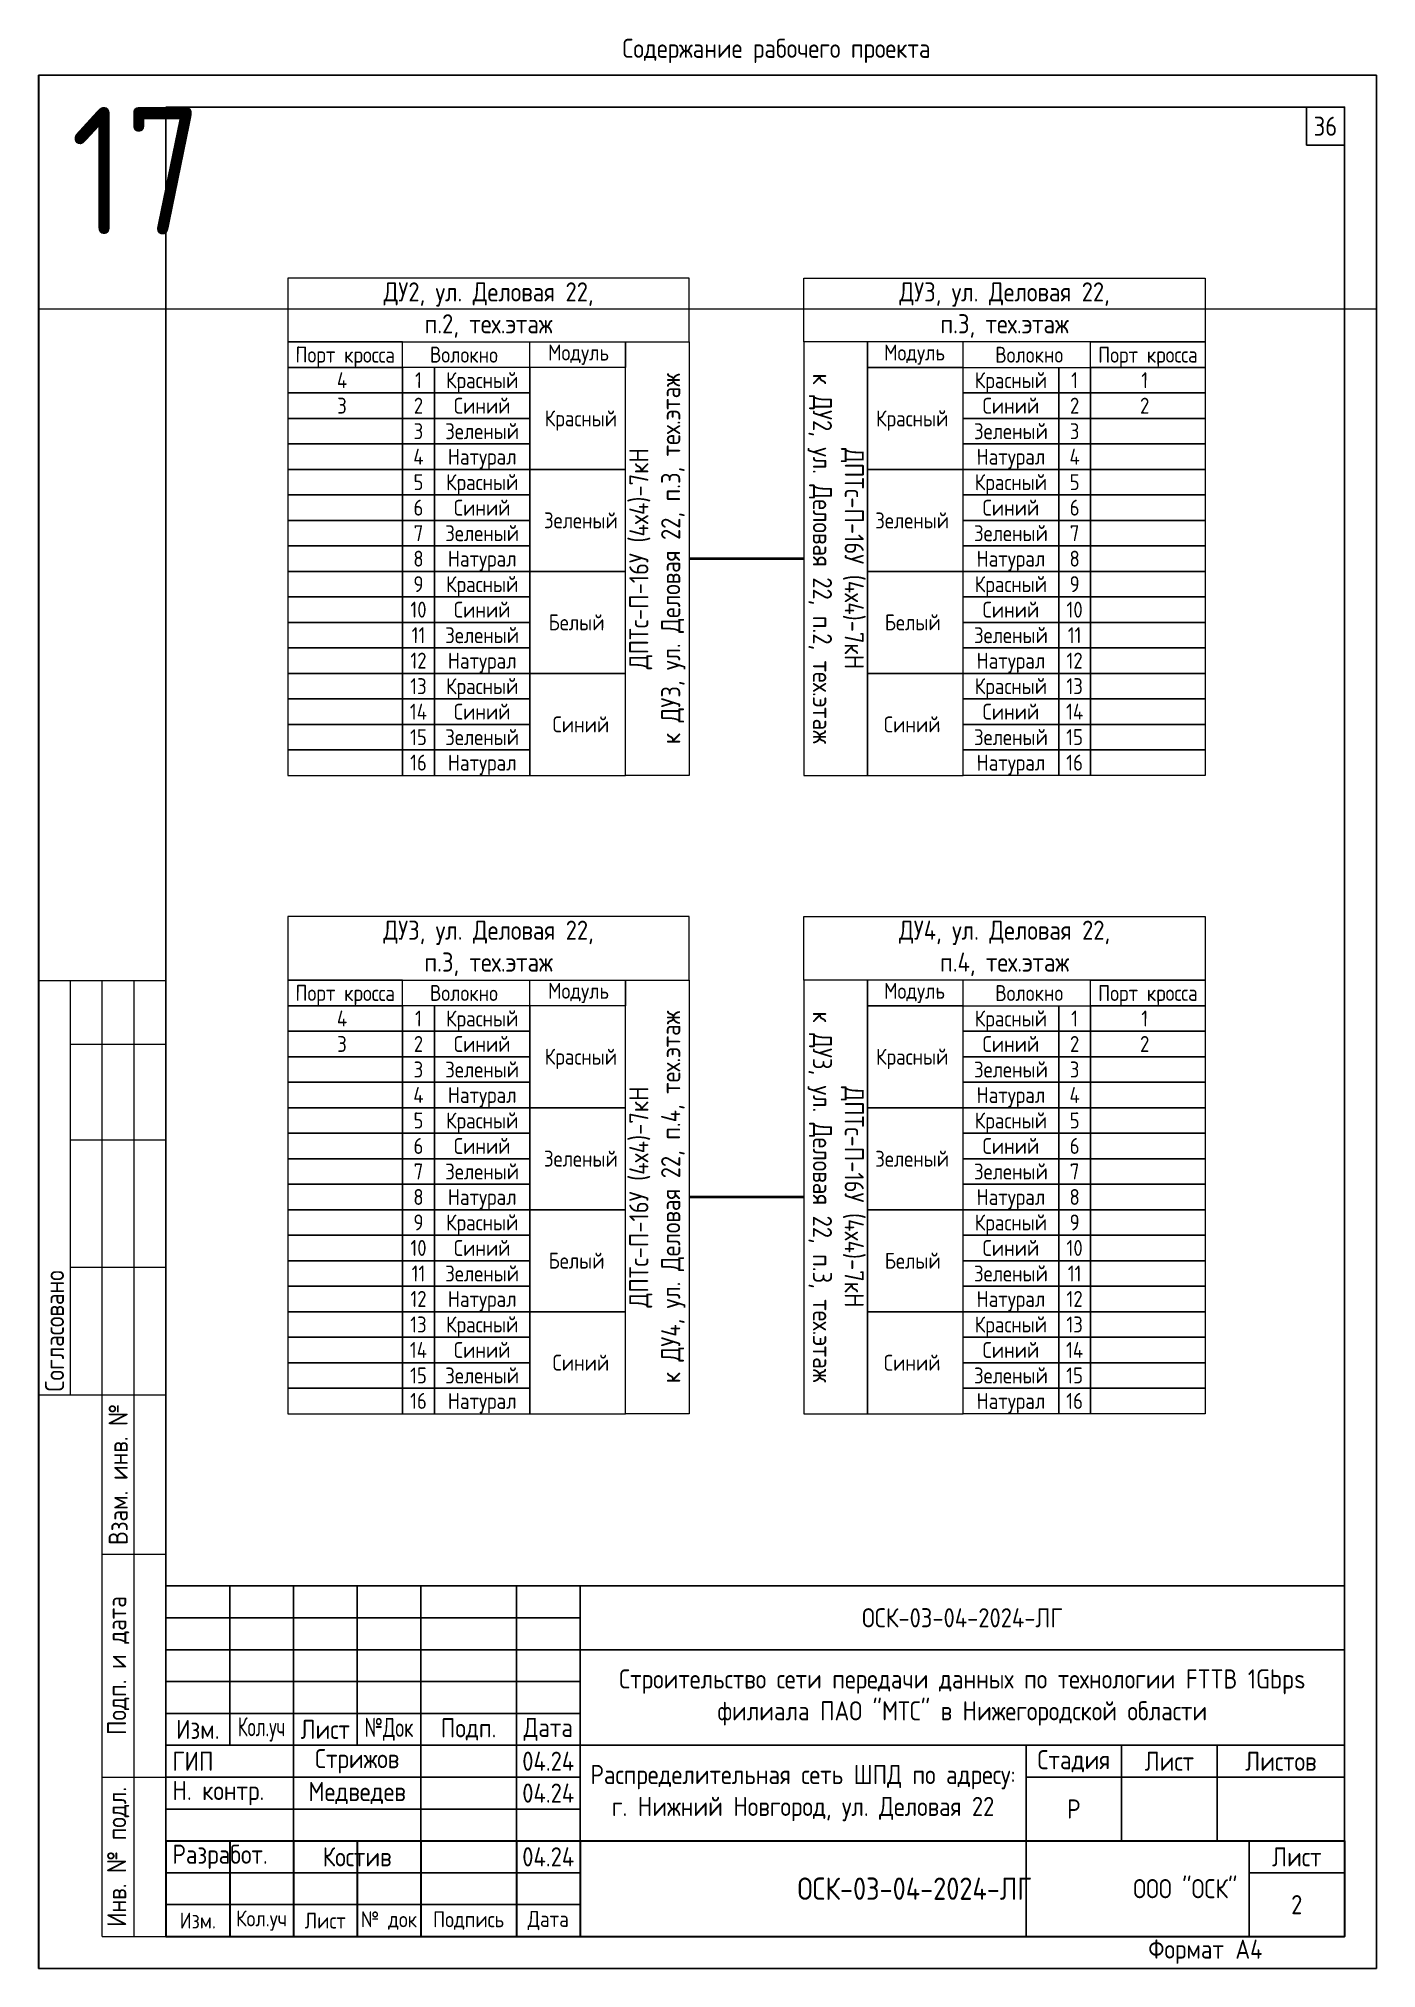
# Paper-space layout '17' of a CAD drawing. Extents: x 0 to 210, y 0 to 303.
# The model-space entities are those that its viewports show. They can reach past a viewport. Long polylines and large blocks are cut down to what shows.
import ezdxf
from ezdxf.enums import TextEntityAlignment as Align

# ---------------------------------------------------------------- set-up
doc = ezdxf.new("R2010")
doc.units = 0
doc.header["$MEASUREMENT"] = 0
doc.layers.get('0').update_dxf_attribs({"linetype": 'CONTINUOUS'})
doc.layers.get('Defpoints').update_dxf_attribs({"linetype": 'CONTINUOUS'})
doc.layers.add('ВЭ', color=1, linetype='CONTINUOUS')
doc.styles.add('мой', font='', dxfattribs={"width": 0.9, "height": 3})
doc.styles.get('мой').set_extended_font_data('GOST Common')

# ---------------------------------------------------------------- blocks, each defined once
blk = doc.blocks.new('*T60')
at = {"color": 0, "linetype": 'ByBlock', "lineweight": -2, "transparency": 16777216}
for p, q in [((0, 0), (6, 0)), ((0, 0), (0, -6)), ((6, 0), (6, -6)), ((0, -6), (6, -6))]:
    blk.add_line(p, q, dxfattribs=at)
blk = doc.blocks.new('*T58')
at = {"color": 0, "linetype": 'ByBlock', "lineweight": -2, "transparency": 16777216}
for p, q in [((0, 0), (185, 0)), ((0, 0), (0, -55)), ((10, 0), (10, -25)), ((20, 0), (20, -55)), ((30, 0), (30, -25)), ((40, 0), (40, -55)), ((55, 0), (55, -55)), ((65, 0), (65, -55)), ((185, 0), (185, -55)), ((0, -5), (65, -5)), ((0, -10), (185, -10)), ((0, -15), (65, -15)), ((0, -20), (65, -20)), ((0, -25), (185, -25)), ((135, -25), (135, -55)), ((150, -25), (150, -40)), ((165, -25), (165, -40)), ((0, -30), (65, -30)), ((135, -30), (185, -30)), ((0, -35), (65, -35)), ((0, -40), (185, -40)), ((0, -45), (65, -45)), ((0, -50), (65, -50)), ((0, -55), (185, -55))]:
    blk.add_line(p, q, dxfattribs=at)
at = {"color": 0, "transparency": 16777216, "char_height": 3, "style": 'мой'}
for s, insert, width, attachment_point in [('ОСК-03-04-2024-ЛГ', (125, -5), 119, 5), ('Строительство сети передачи данных по технологии FTTB 1Gbps филиала ПАО "МТС" в Нижегородской области', (125, -17.5), 119, 5), ('Изм.', (5, -22.5), 10, 5), ('{\\W0.7;Кол.уч}', (15, -22.5), 10, 5), ('Лист', (25, -22.5), 9, 5), ('{\\W0.75;№Док}', (35, -22.5), 10, 5), ('Подп.', (47.5, -22.5), 15, 5), ('Дата', (60, -22.5), 10, 5), ('ГИП', (1, -27.5), 18, 4), ('Стрижов', (30, -27.5), 19, 5), ('04.24', (60, -27.5), 9, 5), ('Стадия', (142.5, -27.5), 14, 5), ('Лист', (157.5, -27.5), 14, 5), ('Листов', (175, -27.5), 19, 5), ('Распределительная сеть ШПД по адресу: г. Нижний Новгород, ул. Деловая 22 ', (100, -32.5), 69, 5), ('Н. контр.', (1, -32.5), 18, 4), ('Медведев', (30, -32.5), 19, 5), ('04.24', (60, -32.5), 9, 5), ('Р', (142.5, -35), 14, 5), ('Разработ.', (1, -42.5), 18, 4), ('Костив', (30, -42.5), 19, 5), ('04.24', (60, -42.5), 9, 5), ('ООО "ОСК"', (160, -47.5), 49, 5)]:
    blk.add_mtext(s, dxfattribs=dict(at, insert=insert, width=width, attachment_point=attachment_point))
blk = doc.blocks.new('*T59')
at = {"color": 0, "linetype": 'ByBlock', "lineweight": 30, "transparency": 16777216}
for p, q in [((0, 0), (185, 0)), ((0, 0), (0, -15)), ((10, 0), (10, -15)), ((20, 0), (20, -15)), ((30, 0), (30, -15)), ((40, 0), (40, -15)), ((55, 0), (55, -15)), ((65, 0), (65, -15)), ((185, 0), (185, -15)), ((0, -15), (185, -15))]:
    blk.add_line(p, q, dxfattribs=at)
at = {"color": 0, "linetype": 'ByBlock', "lineweight": -2, "transparency": 16777216}
for p, q in [((170, 0), (170, -15)), ((0, -5), (65, -5)), ((170, -5), (185, -5)), ((0, -10), (65, -10))]:
    blk.add_line(p, q, dxfattribs=at)
at = {"color": 0, "lineweight": 18, "transparency": 16777216, "attachment_point": 5, "style": 'мой'}
for s, insert, char_height, width in [('Лист', (177.5, -2.5), 3, 14), ('ОСК-03-04-2024-ЛГ', (117.5, -7.5), 3.5, 104), ('Изм.', (5, -12.5), 2.5, 9), ('Кол.уч', (15, -12.5), 2.5, 9), ('Лист', (25, -12.5), 2.5, 9), ('№ док', (35, -12.5), 2.5, 9), ('Подпись', (47.5, -12.5), 2.5, 14), ('Дата', (60, -12.5), 2.5, 9)]:
    blk.add_mtext(s, dxfattribs=dict(at, insert=insert, char_height=char_height, width=width))
blk = doc.blocks.new('*U57')
at = {"lineweight": 13}
for p, q in [((0, 90), (0, 155)), ((0, 155), (20, 155)), ((5, 90), (5, 155)), ((10, 90), (10, 155)), ((15, 90), (15, 155)), ((20, 90), (20, 155)), ((5, 145), (20, 145)), ((5, 130), (20, 130)), ((5, 110), (20, 110)), ((0, 90), (20, 90)), ((10, 5), (10, 90)), ((10, 90), (20, 90)), ((15, 5), (15, 90)), ((20, 5), (20, 90)), ((10, 65), (20, 65)), ((10, 30), (20, 30)), ((10, 5), (20, 5)), ((10, 5), (10, 5))]:
    blk.add_line(p, q, dxfattribs=at)
at = {"color": 8, "lineweight": 0}
blk.add_line((0, 90), (0, 90), dxfattribs=at)
for points in [[(0, 297), (210, 297), (210, 0), (0, 0)], [(20, 292), (205, 292), (205, 5), (20, 5)]]:
    blk.add_lwpolyline(points, close=True)
for name, p in [('*T60', (199, 292)), ('*T58', (20, 60)), ('*T59', (20, 20))]:
    blk.add_blockref(name, p)
at = {"lineweight": 9, "insert": (2.5, 90.5), "char_height": 3, "width": 64, "attachment_point": 4, "rotation": 90, "style": 'мой'}
blk.add_mtext('{\\C256;Согласовано}', dxfattribs=at)
at = {"lineweight": 13, "char_height": 3, "attachment_point": 5, "rotation": 90, "style": 'мой'}
for s, insert, width in [('Взам. инв. №', (12.5, 77.5), 24), ('Подп. и дата', (12.5, 47.5), 34), ('Инв. № подл.', (12.5, 17.5), 24)]:
    blk.add_mtext(s, dxfattribs=dict(at, insert=insert, width=width))
at = {"insert": (174.19, 4.53), "char_height": 3, "width": 40.5849, "attachment_point": 1, "style": 'мой'}
blk.add_mtext('Формат', dxfattribs=at)
at = {"style": 'мой', "width": 0.9}
blk.add_attdef('лист', text='', height=3, dxfattribs=at).set_placement((202, 289), align=Align.MIDDLE_CENTER)
at = {"color": 7, "lineweight": 0, "ltscale": 0.1, "style": 'мой', "width": 0.9}
blk.add_attdef('ШИФР_ДОП', text='', height=3.5, dxfattribs=at).set_placement((159, 12.5), align=Align.MIDDLE_LEFT)
blk.add_attdef('№_ЛИСТА_ДОП', text='', height=3, dxfattribs=at).set_placement((197.5, 10), align=Align.MIDDLE_CENTER)
at = {"style": 'мой', "width": 0.9}
blk.add_attdef('ФОРМАТ', text='', height=3, dxfattribs=at).set_placement((187.86, 3.01), align=Align.MIDDLE_LEFT)
blk = doc.blocks.new('*T15')
at = {"layer": 'Defpoints', "color": 8, "linetype": 'ByBlock', "lineweight": 0, "transparency": 16777216}
for p, q in [((0, 0), (7018, 0)), ((0, 0), (0, -36.67)), ((242, 0), (242, -36.67)), ((484, 0), (484, -36.67)), ((726, 0), (726, -36.67)), ((968, 0), (968, -36.67)), ((1210, 0), (1210, -36.67)), ((1452, 0), (1452, -36.67)), ((1694, 0), (1694, -36.67)), ((1936, 0), (1936, -36.67)), ((2178, 0), (2178, -36.67)), ((2420, 0), (2420, -36.67)), ((2662, 0), (2662, -36.67)), ((2904, 0), (2904, -36.67)), ((3146, 0), (3146, -36.67)), ((3388, 0), (3388, -36.67)), ((3630, 0), (3630, -36.67)), ((3872, 0), (3872, -36.67)), ((4114, 0), (4114, -36.67)), ((4356, 0), (4356, -36.67)), ((4598, 0), (4598, -36.67)), ((4840, 0), (4840, -36.67)), ((5082, 0), (5082, -36.67)), ((5324, 0), (5324, -36.67)), ((5566, 0), (5566, -36.67)), ((5808, 0), (5808, -36.67)), ((6050, 0), (6050, -36.67)), ((6292, 0), (6292, -36.67)), ((6534, 0), (6534, -36.67)), ((6776, 0), (6776, -36.67)), ((0, -36.67), (7018, -36.67))]:
    blk.add_line(p, q, dxfattribs=at)
at = {"layer": 'Defpoints', "color": 0, "linetype": 'ByBlock', "lineweight": -2, "transparency": 16777216}
blk.add_line((7018, 0), (7018, -36.67), dxfattribs=at)
at = {"layer": 'Defpoints', "color": 5, "linetype": 'Continuous', "lineweight": 0, "transparency": 16777216, "char_height": 20, "width": 232, "attachment_point": 1, "style": 'мой'}
for s, insert in [('1', (5, -5)), ('2', (247, -5)), ('3', (489, -5)), ('4', (731, -5)), ('5', (973, -5)), ('6', (1215, -5)), ('7', (1457, -5)), ('8', (1699, -5)), ('9', (1941, -5)), ('10', (2183, -5)), ('11', (2425, -5)), ('12', (2667, -5)), ('13', (2909, -5)), ('14', (3151, -5)), ('16', (3393, -5)), ('17', (3635, -5)), ('18', (3877, -5)), ('19', (4119, -5)), ('{\\fGOST Common|b0|i0|c204|p34;24', (4361, -5)), ('25', (4603, -5)), ('23', (4845, -5)), ('28', (5087, -5)), ('29', (5329, -5)), ('33', (5571, -5)), ('34', (5813, -5)), ('35', (6055, -5)), ('36', (6297, -5)), ('37', (6539, -5)), ('38', (6781, -5))]:
    blk.add_mtext(s, dxfattribs=dict(at, insert=insert))
blk = doc.blocks.new('*U16')
at = {"layer": 'ВЭ', "color": 250, "linetype": 'ByBlock', "lineweight": 18}
blk.add_lwpolyline([(-105, -148.5), (105, -148.5), (105, 148.5), (-105, 148.5), (-105, -148.5)], dxfattribs=at)
blk = doc.blocks.new('*U17')
at = {"layer": 'Defpoints', "color": 0, "linetype": 'ByBlock', "lineweight": -2, "transparency": 16777216}
blk.add_blockref('*U16', (3630, 0), dxfattribs=at)
blk = doc.blocks.new('*U465')
at = {"color": 7, "linetype": 'Continuous', "lineweight": 20}
blk.add_lwpolyline([(8, -1.5), (8, 2.5), (-7, 2.5), (-7, -1.5)], close=True, dxfattribs=at)
blk = doc.blocks.new('*U466')
at = {"color": 0, "linetype": 'ByBlock', "lineweight": -2, "transparency": 16777216}
for p in [(0, 0), (0, -4), (0, -8), (0, -12), (0, -16), (0, -20), (0, -24), (0, -28), (0, -32), (0, -36), (0, -40), (0, -44), (0, -48), (0, -52), (0, -56), (0, -60)]:
    blk.add_blockref('*U465', p, dxfattribs=at)
blk = doc.blocks.new('*U467')
at = {"color": 7, "linetype": 'Continuous', "lineweight": 20}
blk.add_lwpolyline([(-1, -2.5), (-1, 1.5), (-6, 1.5), (-6, -2.5)], close=True, dxfattribs=at)
blk = doc.blocks.new('*U470')
at = {"color": 0, "linetype": 'ByBlock', "lineweight": -2, "transparency": 16777216}
for p in [(0, 0), (0, -4), (0, -8), (0, -12), (0, -16), (0, -20), (0, -24), (0, -28), (0, -32), (0, -36), (0, -40), (0, -44), (0, -48), (0, -52), (0, -56), (0, -60)]:
    blk.add_blockref('*U467', p, dxfattribs=at)
blk = doc.blocks.new('*U471')
at = {"color": 7, "linetype": 'Continuous', "lineweight": 20}
blk.add_lwpolyline([(8, -1.5), (8, 2.5), (-10, 2.5), (-10, -1.5)], close=True, dxfattribs=at)
blk = doc.blocks.new('*U472')
at = {"color": 0, "linetype": 'ByBlock', "lineweight": -2, "transparency": 16777216}
for p in [(0, 0), (0, -4), (0, -8), (0, -12), (0, -16), (0, -20), (0, -24), (0, -28), (0, -32), (0, -36), (0, -40), (0, -44), (0, -48), (0, -52), (0, -56), (0, -60), (0, -64)]:
    blk.add_blockref('*U471', p, dxfattribs=at)
blk = doc.blocks.new('*U457')
at = {"color": 7, "linetype": 'Continuous', "lineweight": 20}
blk.add_lwpolyline([(8, -1.5), (8, 2.5), (-7, 2.5), (-7, -1.5)], close=True, dxfattribs=at)
blk = doc.blocks.new('*U458')
at = {"color": 0, "linetype": 'ByBlock', "lineweight": -2, "transparency": 16777216}
for p in [(0, 0), (0, -4), (0, -8), (0, -12), (0, -16), (0, -20), (0, -24), (0, -28), (0, -32), (0, -36), (0, -40), (0, -44), (0, -48), (0, -52), (0, -56), (0, -60)]:
    blk.add_blockref('*U457', p, dxfattribs=at)
blk = doc.blocks.new('*U459')
at = {"color": 7, "linetype": 'Continuous', "lineweight": 20}
blk.add_lwpolyline([(-1, -2.5), (-1, 1.5), (-6, 1.5), (-6, -2.5)], close=True, dxfattribs=at)
blk = doc.blocks.new('*U460')
at = {"color": 0, "linetype": 'ByBlock', "lineweight": -2, "transparency": 16777216}
for p in [(0, 0), (0, -4), (0, -8), (0, -12), (0, -16), (0, -20), (0, -24), (0, -28), (0, -32), (0, -36), (0, -40), (0, -44), (0, -48), (0, -52), (0, -56), (0, -60)]:
    blk.add_blockref('*U459', p, dxfattribs=at)
blk = doc.blocks.new('*U461')
at = {"color": 7, "linetype": 'Continuous', "lineweight": 20}
blk.add_lwpolyline([(8, -1.5), (8, 2.5), (-10, 2.5), (-10, -1.5)], close=True, dxfattribs=at)
blk = doc.blocks.new('*U462')
at = {"color": 0, "linetype": 'ByBlock', "lineweight": -2, "transparency": 16777216}
for p in [(0, 0), (0, -4), (0, -8), (0, -12), (0, -16), (0, -20), (0, -24), (0, -28), (0, -32), (0, -36), (0, -40), (0, -44), (0, -48), (0, -52), (0, -56), (0, -60), (0, -64)]:
    blk.add_blockref('*U461', p, dxfattribs=at)
blk = doc.blocks.new('*U463')
at = {"color": 7, "linetype": 'Continuous', "lineweight": 15}
blk.add_lwpolyline([(7.5, 8), (-7.5, 8), (-7.5, -8), (7.5, -8)], close=True, dxfattribs=at)
blk = doc.blocks.new('*U464')
at = {"color": 0, "linetype": 'ByBlock', "lineweight": -2, "transparency": 16777216}
for p in [(0, 0), (0, -16), (0, -32), (0, -48)]:
    blk.add_blockref('*U463', p, dxfattribs=at)
blk = doc.blocks.new('*U468')
at = {"color": 7, "linetype": 'Continuous', "lineweight": 15}
blk.add_lwpolyline([(7.5, 8), (-7.5, 8), (-7.5, -8), (7.5, -8)], close=True, dxfattribs=at)
blk = doc.blocks.new('*U469')
at = {"color": 0, "linetype": 'ByBlock', "lineweight": -2, "transparency": 16777216}
for p in [(0, 0), (0, -16), (0, -32), (0, -48)]:
    blk.add_blockref('*U468', p, dxfattribs=at)
blk = doc.blocks.new('*U449')
at = {"color": 7, "linetype": 'Continuous', "lineweight": 20}
blk.add_lwpolyline([(8, -1.5), (8, 2.5), (-7, 2.5), (-7, -1.5)], close=True, dxfattribs=at)
blk = doc.blocks.new('*U450')
at = {"color": 0, "linetype": 'ByBlock', "lineweight": -2, "transparency": 16777216}
for p in [(0, 0), (0, -4), (0, -8), (0, -12), (0, -16), (0, -20), (0, -24), (0, -28), (0, -32), (0, -36), (0, -40), (0, -44), (0, -48), (0, -52), (0, -56), (0, -60)]:
    blk.add_blockref('*U449', p, dxfattribs=at)
blk = doc.blocks.new('*U451')
at = {"color": 7, "linetype": 'Continuous', "lineweight": 20}
blk.add_lwpolyline([(-1, -2.5), (-1, 1.5), (-6, 1.5), (-6, -2.5)], close=True, dxfattribs=at)
blk = doc.blocks.new('*U454')
at = {"color": 0, "linetype": 'ByBlock', "lineweight": -2, "transparency": 16777216}
for p in [(0, 0), (0, -4), (0, -8), (0, -12), (0, -16), (0, -20), (0, -24), (0, -28), (0, -32), (0, -36), (0, -40), (0, -44), (0, -48), (0, -52), (0, -56), (0, -60)]:
    blk.add_blockref('*U451', p, dxfattribs=at)
blk = doc.blocks.new('*U455')
at = {"color": 7, "linetype": 'Continuous', "lineweight": 20}
blk.add_lwpolyline([(8, -1.5), (8, 2.5), (-10, 2.5), (-10, -1.5)], close=True, dxfattribs=at)
blk = doc.blocks.new('*U456')
at = {"color": 0, "linetype": 'ByBlock', "lineweight": -2, "transparency": 16777216}
for p in [(0, 0), (0, -4), (0, -8), (0, -12), (0, -16), (0, -20), (0, -24), (0, -28), (0, -32), (0, -36), (0, -40), (0, -44), (0, -48), (0, -52), (0, -56), (0, -60), (0, -64)]:
    blk.add_blockref('*U455', p, dxfattribs=at)
blk = doc.blocks.new('*U440')
at = {"color": 7, "linetype": 'Continuous', "lineweight": 20}
blk.add_lwpolyline([(8, -1.5), (8, 2.5), (-7, 2.5), (-7, -1.5)], close=True, dxfattribs=at)
blk = doc.blocks.new('*U442')
at = {"color": 0, "linetype": 'ByBlock', "lineweight": -2, "transparency": 16777216}
for p in [(0, 0), (0, -4), (0, -8), (0, -12), (0, -16), (0, -20), (0, -24), (0, -28), (0, -32), (0, -36), (0, -40), (0, -44), (0, -48), (0, -52), (0, -56), (0, -60)]:
    blk.add_blockref('*U440', p, dxfattribs=at)
blk = doc.blocks.new('*U443')
at = {"color": 7, "linetype": 'Continuous', "lineweight": 20}
blk.add_lwpolyline([(-1, -2.5), (-1, 1.5), (-6, 1.5), (-6, -2.5)], close=True, dxfattribs=at)
blk = doc.blocks.new('*U444')
at = {"color": 0, "linetype": 'ByBlock', "lineweight": -2, "transparency": 16777216}
for p in [(0, 0), (0, -4), (0, -8), (0, -12), (0, -16), (0, -20), (0, -24), (0, -28), (0, -32), (0, -36), (0, -40), (0, -44), (0, -48), (0, -52), (0, -56), (0, -60)]:
    blk.add_blockref('*U443', p, dxfattribs=at)
blk = doc.blocks.new('*U445')
at = {"color": 7, "linetype": 'Continuous', "lineweight": 20}
blk.add_lwpolyline([(8, -1.5), (8, 2.5), (-10, 2.5), (-10, -1.5)], close=True, dxfattribs=at)
blk = doc.blocks.new('*U446')
at = {"color": 0, "linetype": 'ByBlock', "lineweight": -2, "transparency": 16777216}
for p in [(0, 0), (0, -4), (0, -8), (0, -12), (0, -16), (0, -20), (0, -24), (0, -28), (0, -32), (0, -36), (0, -40), (0, -44), (0, -48), (0, -52), (0, -56), (0, -60), (0, -64)]:
    blk.add_blockref('*U445', p, dxfattribs=at)
blk = doc.blocks.new('*U447')
at = {"color": 7, "linetype": 'Continuous', "lineweight": 15}
blk.add_lwpolyline([(7.5, 8), (-7.5, 8), (-7.5, -8), (7.5, -8)], close=True, dxfattribs=at)
blk = doc.blocks.new('*U448')
at = {"color": 0, "linetype": 'ByBlock', "lineweight": -2, "transparency": 16777216}
for p in [(0, 0), (0, -16), (0, -32), (0, -48)]:
    blk.add_blockref('*U447', p, dxfattribs=at)
blk = doc.blocks.new('*U452')
at = {"color": 7, "linetype": 'Continuous', "lineweight": 15}
blk.add_lwpolyline([(7.5, 8), (-7.5, 8), (-7.5, -8), (7.5, -8)], close=True, dxfattribs=at)
blk = doc.blocks.new('*U453')
at = {"color": 0, "linetype": 'ByBlock', "lineweight": -2, "transparency": 16777216}
for p in [(0, 0), (0, -16), (0, -32), (0, -48)]:
    blk.add_blockref('*U452', p, dxfattribs=at)

msp = doc.modelspace()

# ---------------------------------------------------------------- linework, layer by layer
at = {"color": 7, "linetype": 'Continuous', "lineweight": 15}
for points in [[(10444.1, 3930.14), (10507.1, 3930.14), (10507.1, 3940.14), (10444.1, 3940.14)], [(10588.1, 3930.14), (10525.1, 3930.14), (10525.1, 3940.14), (10588.1, 3940.14)], [(10482.1, 3930.14), (10497.1, 3930.14), (10497.1, 3926.14), (10482.1, 3926.14)], [(10497.1, 3930.14), (10507.1, 3930.14), (10507.1, 3862.14), (10497.1, 3862.14)], [(10535.1, 3930.14), (10525.1, 3930.14), (10525.1, 3862.14), (10535.1, 3862.14)], [(10550.1, 3930.14), (10535.1, 3930.14), (10535.1, 3926.14), (10550.1, 3926.14)], [(10444.1, 3830), (10507.1, 3830), (10507.1, 3840), (10444.1, 3840)], [(10588.1, 3830), (10525.1, 3830), (10525.1, 3840), (10588.1, 3840)], [(10482.1, 3830), (10497.1, 3830), (10497.1, 3826), (10482.1, 3826)], [(10497.1, 3830), (10507.1, 3830), (10507.1, 3762), (10497.1, 3762)], [(10535.1, 3830), (10525.1, 3830), (10525.1, 3762), (10535.1, 3762)], [(10550.1, 3830), (10535.1, 3830), (10535.1, 3826), (10550.1, 3826)]]:
    msp.add_lwpolyline(points, close=True, dxfattribs=at)
at = {"color": 7, "linetype": 'Continuous', "lineweight": 40}
for points in [[(10507.1, 3896.14), (10525.1, 3896.14)], [(10507.1, 3796), (10525.1, 3796)]]:
    msp.add_lwpolyline(points, dxfattribs=at)

# ---------------------------------------------------------------- block references
msp.add_blockref('*T15', (6775, 3972))
at = {"color": 7, "linetype": 'Continuous', "lineweight": 15}
for name, p in [('*U472', (10454.1, 3927.64)), ('*U470', (10468.1, 3924.64)), ('*U466', (10474.1, 3923.64)), ('*U464', (10489.6, 3918.14)), ('*U469', (10542.6, 3918.14)), ('*U456', (10454.1, 3827.5)), ('*U454', (10468.1, 3824.5)), ('*U450', (10474.1, 3823.5)), ('*U448', (10489.6, 3818)), ('*U453', (10542.6, 3818))]:
    msp.add_blockref(name, p, dxfattribs=at)
at = {"color": 7, "linetype": 'Continuous', "lineweight": 15, "xscale": -1}
for name, p in [('*U462', (10578.1, 3927.64)), ('*U458', (10558.1, 3923.64)), ('*U460', (10564.1, 3924.64)), ('*U446', (10578.1, 3827.5)), ('*U442', (10558.1, 3823.5)), ('*U444', (10564.1, 3824.5))]:
    msp.add_blockref(name, p, dxfattribs=at)
at = {"layer": 'Defpoints'}
msp.add_blockref('*U17', (6880, 3823.5), dxfattribs=at)

# ---------------------------------------------------------------- texts
at = {"color": 7, "style": 'мой', "width": 0.9}
for s, rotation, p in [('Порт кросса', 359.8616, (10453.1, 3928.14)), ('Порт кросса', 0.1384, (10579.1, 3928.14)), ('4', 359.8616, (10452.6, 3924.14)), ('Красный', 0.1384, (10474.6, 3924.14)), ('Красный', 0.1384, (10557.6, 3924.14)), ('1', 359.8616, (10578.6, 3924.14)), ('3', 359.8616, (10452.6, 3920.14)), ('Синий', 0.1384, (10474.6, 3920.14)), ('Синий', 0.1384, (10557.6, 3920.14)), ('2', 359.8616, (10578.6, 3920.14)), ('Красный', 359.8616, (10490.1, 3918.14)), ('Красный', 0.1384, (10542.1, 3918.14)), ('Зеленый', 0.1384, (10474.6, 3916.14)), ('Зеленый', 0.1384, (10557.6, 3916.14)), ('Натурал', 0.1384, (10474.6, 3912.14)), ('Натурал', 0.1384, (10557.6, 3912.14)), ('Красный', 0.1384, (10474.6, 3908.14)), ('Красный', 0.1384, (10557.6, 3908.14)), ('Синий', 0.1384, (10474.6, 3904.14)), ('Зеленый', 359.8616, (10490.1, 3902.14)), ('Зеленый', 0.1384, (10542.1, 3902.14)), ('Синий', 0.1384, (10557.6, 3904.14)), ('Зеленый', 0.1384, (10474.6, 3900.14)), ('Зеленый', 0.1384, (10557.6, 3900.14)), ('Натурал', 0.1384, (10474.6, 3896.14)), ('Натурал', 0.1384, (10557.6, 3896.14)), ('Красный', 0.1384, (10474.6, 3892.14)), ('Красный', 0.1384, (10557.6, 3892.14)), ('Синий', 0.1384, (10474.6, 3888.14)), ('Белый ', 359.8616, (10490.1, 3886.14)), ('Белый ', 0.1384, (10542.87, 3886.15)), ('Синий', 0.1384, (10557.6, 3888.14)), ('Зеленый', 0.1384, (10474.6, 3884.14)), ('Зеленый', 0.1384, (10557.6, 3884.14)), ('Натурал', 0.1384, (10474.6, 3880.14)), ('Натурал', 0.1384, (10557.6, 3880.14)), ('Красный', 0.1384, (10474.6, 3876.14)), ('Красный', 0.1384, (10557.6, 3876.14)), ('Синий', 0.1384, (10474.6, 3872.14)), ('Синий', 0.1384, (10557.6, 3872.14)), ('Зеленый', 0.1384, (10474.6, 3868.14)), ('Синий', 359.8616, (10490.1, 3870.14)), ('Синий', 0.1384, (10542.1, 3870.14)), ('Зеленый', 0.1384, (10557.6, 3868.14)), ('Натурал', 0.1384, (10474.6, 3864.14)), ('Натурал', 0.1384, (10557.6, 3864.14)), ('Порт кросса', 359.8616, (10453.1, 3828)), ('Порт кросса', 0.1384, (10579.1, 3828)), ('4', 359.8616, (10452.6, 3824)), ('Красный', 0.1384, (10474.6, 3824)), ('Красный', 0.1384, (10557.6, 3824)), ('1', 359.8616, (10578.6, 3824)), ('3', 359.8616, (10452.6, 3820)), ('Синий', 0.1384, (10474.6, 3820)), ('Синий', 0.1384, (10557.6, 3820)), ('2', 359.8616, (10578.6, 3820)), ('Красный', 359.8616, (10490.1, 3818)), ('Красный', 0.1384, (10542.1, 3818)), ('Зеленый', 0.1384, (10474.6, 3816)), ('Зеленый', 0.1384, (10557.6, 3816)), ('Натурал', 0.1384, (10474.6, 3812)), ('Натурал', 0.1384, (10557.6, 3812)), ('Красный', 0.1384, (10474.6, 3808)), ('Красный', 0.1384, (10557.6, 3808)), ('Синий', 0.1384, (10474.6, 3804)), ('Зеленый', 359.8616, (10490.1, 3802)), ('Зеленый', 0.1384, (10542.1, 3802)), ('Синий', 0.1384, (10557.6, 3804)), ('Зеленый', 0.1384, (10474.6, 3800)), ('Зеленый', 0.1384, (10557.6, 3800)), ('Натурал', 0.1384, (10474.6, 3796)), ('Натурал', 0.1384, (10557.6, 3796)), ('Красный', 0.1384, (10474.6, 3792)), ('Красный', 0.1384, (10557.6, 3792)), ('Синий', 0.1384, (10474.6, 3788)), ('Синий', 0.1384, (10557.6, 3788)), ('Зеленый', 0.1384, (10474.6, 3784)), ('Белый ', 359.8616, (10490.1, 3786)), ('Белый ', 0.1384, (10542.87, 3786)), ('Зеленый', 0.1384, (10557.6, 3784)), ('Натурал', 0.1384, (10474.6, 3780)), ('Натурал', 0.1384, (10557.6, 3780)), ('Красный', 0.1384, (10474.6, 3776)), ('Красный', 0.1384, (10557.6, 3776)), ('Синий', 0.1384, (10474.6, 3772)), ('Синий', 0.1384, (10557.6, 3772)), ('Синий', 359.8616, (10490.1, 3770)), ('Синий', 0.1384, (10542.1, 3770)), ('Зеленый', 0.1384, (10474.6, 3768)), ('Зеленый', 0.1384, (10557.6, 3768)), ('Натурал', 0.1384, (10474.6, 3764)), ('Натурал', 0.1384, (10557.6, 3764))]:
    msp.add_text(s, height=2.5, rotation=rotation, dxfattribs=at).set_placement(p, align=Align.MIDDLE_CENTER)
for s, rotation, p in [('Волокно', 359.8616, (10471.73, 3928.14)), ('Модуль', 359.8616, (10489.73, 3928.14)), ('Модуль', 0.1384, (10542.47, 3928.14)), ('Волокно', 0.1384, (10560.47, 3928.14)), ('1', 359.8616, (10464.6, 3924.14)), ('1', 0.1384, (10567.6, 3924.14)), ('2', 359.8616, (10464.6, 3920.14)), ('2', 0.1384, (10567.6, 3920.14)), ('3', 359.8616, (10464.6, 3916.14)), ('3', 0.1384, (10567.6, 3916.14)), ('4', 359.8616, (10464.6, 3912.14)), ('4', 0.1384, (10567.6, 3912.14)), ('5', 359.8616, (10464.6, 3908.14)), ('5', 0.1384, (10567.6, 3908.14)), ('6', 359.8616, (10464.6, 3904.14)), ('6', 0.1384, (10567.6, 3904.14)), ('7', 359.8616, (10464.6, 3900.14)), ('7', 0.1384, (10567.6, 3900.14)), ('8', 359.8616, (10464.6, 3896.14)), ('8', 0.1384, (10567.6, 3896.14)), ('9', 359.8616, (10464.6, 3892.14)), ('9', 0.1384, (10567.6, 3892.14)), ('10', 359.8616, (10464.6, 3888.14)), ('10', 0.1384, (10567.6, 3888.14)), ('11', 359.8616, (10464.6, 3884.14)), ('11', 0.1384, (10567.6, 3884.14)), ('12', 359.8616, (10464.6, 3880.14)), ('12', 0.1384, (10567.6, 3880.14)), ('13', 359.8616, (10464.6, 3876.14)), ('13', 0.1384, (10567.6, 3876.14)), ('14', 359.8616, (10464.6, 3872.14)), ('14', 0.1384, (10567.6, 3872.14)), ('15', 359.8616, (10464.6, 3868.14)), ('15', 0.1384, (10567.6, 3868.14)), ('16', 359.8616, (10464.6, 3864.14)), ('16', 0.1384, (10567.6, 3864.14)), ('Волокно', 359.8616, (10471.73, 3828)), ('Модуль', 359.8616, (10489.73, 3828)), ('Модуль', 0.1384, (10542.47, 3828)), ('Волокно', 0.1384, (10560.47, 3828)), ('1', 359.8616, (10464.6, 3824)), ('1', 0.1384, (10567.6, 3824)), ('2', 359.8616, (10464.6, 3820)), ('2', 0.1384, (10567.6, 3820)), ('3', 359.8616, (10464.6, 3816)), ('3', 0.1384, (10567.6, 3816)), ('4', 359.8616, (10464.6, 3812)), ('4', 0.1384, (10567.6, 3812)), ('5', 359.8616, (10464.6, 3808)), ('5', 0.1384, (10567.6, 3808)), ('6', 359.8616, (10464.6, 3804)), ('6', 0.1384, (10567.6, 3804)), ('7', 359.8616, (10464.6, 3800)), ('7', 0.1384, (10567.6, 3800)), ('8', 359.8616, (10464.6, 3796)), ('8', 0.1384, (10567.6, 3796)), ('9', 359.8616, (10464.6, 3792)), ('9', 0.1384, (10567.6, 3792)), ('10', 359.8616, (10464.6, 3788)), ('10', 0.1384, (10567.6, 3788)), ('11', 359.8616, (10464.6, 3784)), ('11', 0.1384, (10567.6, 3784)), ('12', 359.8616, (10464.6, 3780)), ('12', 0.1384, (10567.6, 3780)), ('13', 359.8616, (10464.6, 3776)), ('13', 0.1384, (10567.6, 3776)), ('14', 359.8616, (10464.6, 3772)), ('14', 0.1384, (10567.6, 3772)), ('15', 359.8616, (10464.6, 3768)), ('15', 0.1384, (10567.6, 3768)), ('16', 359.8616, (10464.6, 3764)), ('16', 0.1384, (10567.6, 3764))]:
    msp.add_text(s, height=2.5, rotation=rotation, dxfattribs=at).set_placement(p, align=Align.MIDDLE)
at = {"color": 7, "linetype": 'Continuous', "lineweight": 20, "char_height": 3, "width": 63, "attachment_point": 5, "style": 'мой'}
for s, insert in [('{\\fGOST Common|b0|i0|c204|p34;ДУ2}, {\\fGOST Common|b0|i0|c204|p34;ул. Деловая 22}, \\P{\\fGOST Common|b0|i0|c204|p34;п}.2, {\\fGOST Common|b0|i0|c204|p34;тех.этаж}', (10475.6, 3935.14)), ('{\\fGOST Common|b0|i0|c204|p34;ДУ3}, {\\fGOST Common|b0|i0|c204|p34;ул. Деловая 22}, \\P{\\fGOST Common|b0|i0|c204|p34;п}.3, {\\fGOST Common|b0|i0|c204|p34;тех.этаж}', (10556.6, 3935.14)), ('{\\fGOST Common|b0|i0|c204|p34;ДУ3}, {\\fGOST Common|b0|i0|c204|p34;ул. Деловая 22}, \\P{\\fGOST Common|b0|i0|c204|p34;п}.3, {\\fGOST Common|b0|i0|c204|p34;тех.этаж}', (10475.6, 3835)), ('{\\fGOST Common|b0|i0|c204|p34;ДУ4}, {\\fGOST Common|b0|i0|c204|p34;ул. Деловая 22}, \\P{\\fGOST Common|b0|i0|c204|p34;п}.4, {\\fGOST Common|b0|i0|c204|p34;тех.этаж}', (10556.6, 3835))]:
    msp.add_mtext(s, dxfattribs=dict(at, insert=insert))
at = {"color": 7, "linetype": 'Continuous', "lineweight": 20, "char_height": 3, "width": 68, "attachment_point": 5, "style": 'мой'}
for s, insert, rotation in [('{\\fGOST Common|b0|i0|c204|p34;ДПТс-П-16У (4х4)-7кН }\\P{\\fGOST Common|b0|i0|c204|p34;к ДУ3}, {\\fGOST Common|b0|i0|c204|p34;ул. Деловая 22}, {\\fGOST Common|b0|i0|c204|p34;п}.3, {\\fGOST Common|b0|i0|c204|p34;тех.этаж}', (10502.1, 3896.14), 90), ('{\\fGOST Common|b0|i0|c204|p34;ДПТс-П-16У (4х4)-7кН }\\P{\\fGOST Common|b0|i0|c204|p34;к ДУ2}, {\\fGOST Common|b0|i0|c204|p34;ул. Деловая 22}, {\\fGOST Common|b0|i0|c204|p34;п}.2, {\\fGOST Common|b0|i0|c204|p34;тех.этаж}', (10530.1, 3896.14), 270), ('{\\fGOST Common|b0|i0|c204|p34;ДПТс-П-16У (4х4)-7кН }\\P{\\fGOST Common|b0|i0|c204|p34;к ДУ4}, {\\fGOST Common|b0|i0|c204|p34;ул. Деловая 22}, {\\fGOST Common|b0|i0|c204|p34;п}.4, {\\fGOST Common|b0|i0|c204|p34;тех.этаж}', (10502.1, 3796), 90), ('{\\fGOST Common|b0|i0|c204|p34;ДПТс-П-16У (4х4)-7кН }\\P{\\fGOST Common|b0|i0|c204|p34;к ДУ3}, {\\fGOST Common|b0|i0|c204|p34;ул. Деловая 22}, {\\fGOST Common|b0|i0|c204|p34;п}.3, {\\fGOST Common|b0|i0|c204|p34;тех.этаж}', (10530.1, 3796), 270)]:
    msp.add_mtext(s, dxfattribs=dict(at, insert=insert, rotation=rotation))

psp = doc.layouts.new('17')

# ---------------------------------------------------------------- block references
ref = psp.add_blockref('*U57', (-0.02, -0.01))
ref.add_attrib('лист', '36', dxfattribs={"height": 3, "style": 'мой', "width": 0.9}).set_placement((201.98, 288.99), align=Align.MIDDLE_CENTER)
ref.add_attrib('Чертеж', 'Содержание рабочего проекта', dxfattribs={"height": 3, "style": 'мой', "width": 0.9}).set_placement((115.8, 301.21), align=Align.MIDDLE_CENTER)
ref.add_attrib('ФОРМАТ', 'А4', dxfattribs={"height": 3, "style": 'мой', "width": 0.9}).set_placement((187.84, 3), align=Align.MIDDLE_LEFT)
ref.add_attrib('№_ЛИСТА_ДОП', '2', dxfattribs={"color": 7, "lineweight": 0, "ltscale": 0.1, "height": 3, "style": 'мой', "width": 0.9}).set_placement((197.48, 9.99), align=Align.MIDDLE_CENTER)

# ---------------------------------------------------------------- viewports
at = {"layer": 'ВЭ', "color": 1}
psp.add_viewport(center=(104.98, 148.49), size=(210, 297), view_center_point=(10509.97, 3823.48), view_height=297.011, dxfattribs=at)

doc.saveas('drawing.dxf')
